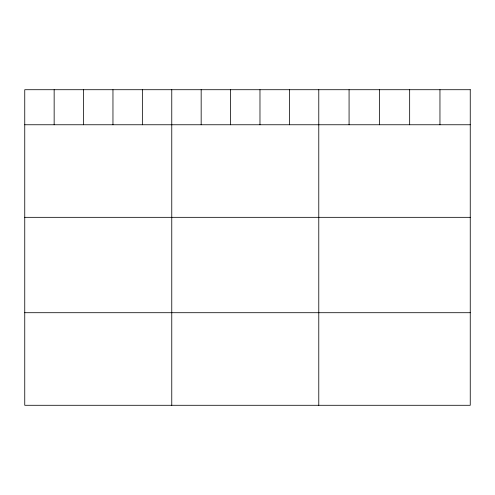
<?xml version="1.0" encoding="UTF-8"?>
<svg xmlns="http://www.w3.org/2000/svg" width="495" height="495" viewBox="0 0 495 495"><rect width="100%" height="100%" fill="white"/><g stroke="black" fill="none" stroke-linecap="round" stroke-linejoin="round"><path stroke-width="0.74" d="M24.75 124.759L470.25 124.759M24.75 217.33L470.25 217.33M24.75 312.71L470.25 312.71M439.956 89.713L439.956 124.759M409.662 89.713L409.662 124.759M379.368 89.713L379.368 124.759M349.074 89.713L349.074 124.759M318.78 89.713L318.78 405.287M289.377 89.713L289.377 124.759M259.974 89.713L259.974 124.759M230.571 89.713L230.571 124.759M201.168 89.713L201.168 124.759M171.765 89.713L171.765 405.287M142.362 89.713L142.362 124.759M112.959 89.713L112.959 124.759M83.556 89.713L83.556 124.759M54.153 89.713L54.153 124.759M470.25 89.713L24.75 89.713L24.75 405.287L470.25 405.287L470.25 89.713"/></g></svg>
